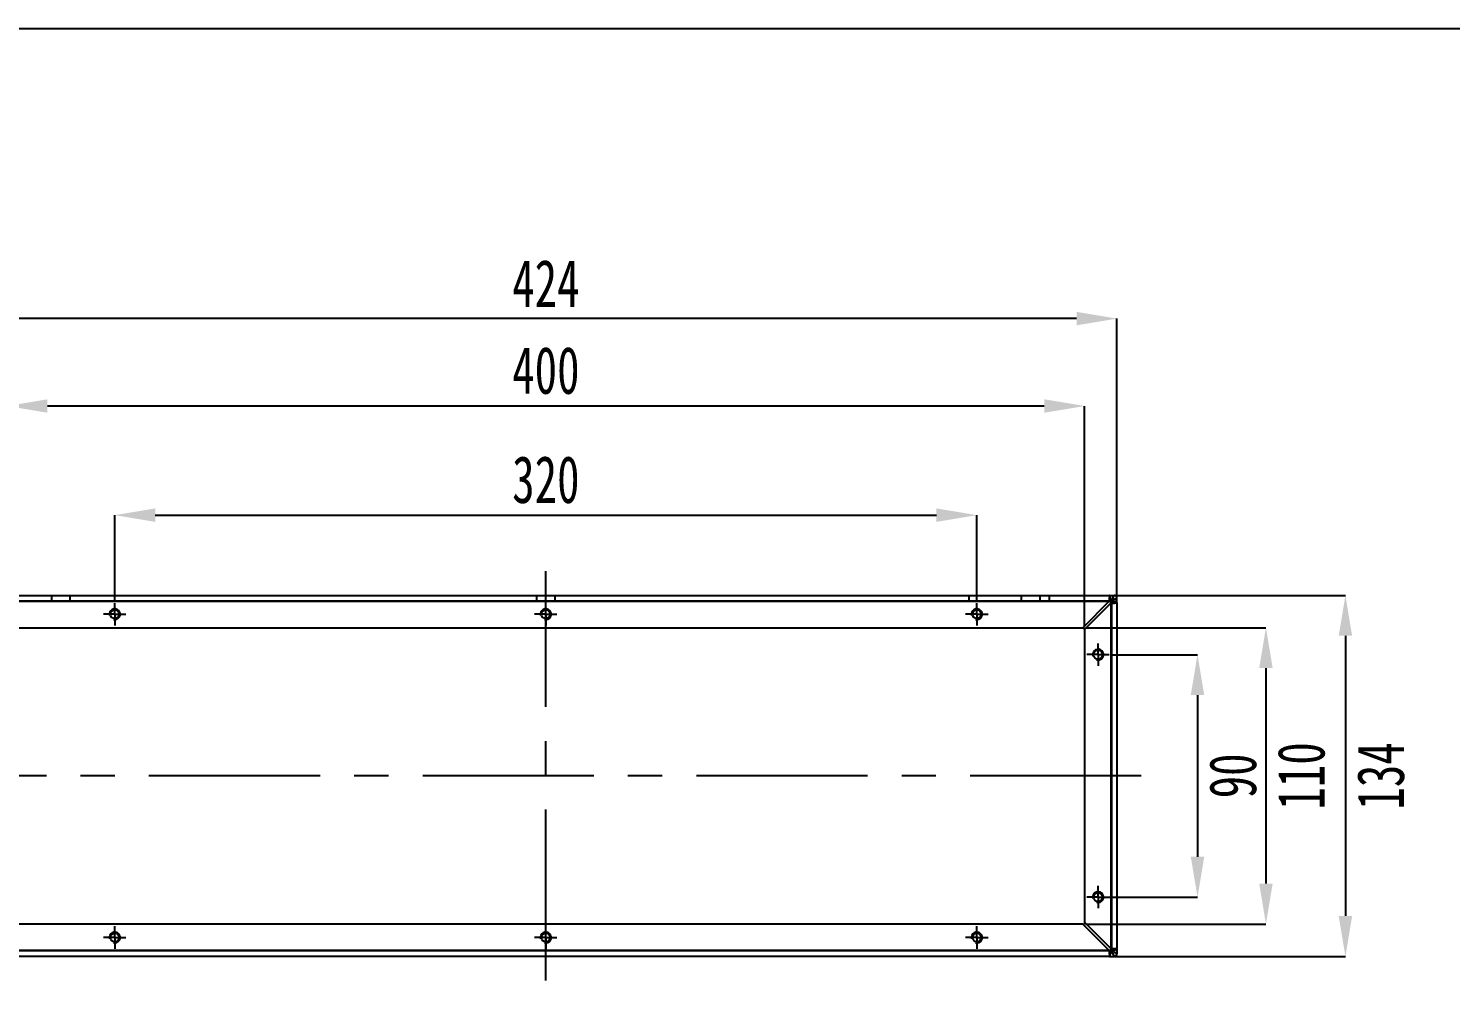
# Model space of a CAD drawing. Extents: x 315 to 565, y 50 to 191.
# Drawn here: x 369.2 to 474.8, y 118.6 to 190.7 of the extents above; entities that cross this region are included whole.
import ezdxf

# ---------------------------------------------------------------- set-up
doc = ezdxf.new("R2010")
doc.units = 0
doc.header["$PDSIZE"] = -1
doc.linetypes.add('CENTERX2', pattern=[20.32, 12.7, -2.54, 2.54, -2.54])
doc.layers.get('0').update_dxf_attribs({"linetype": 'CONTINUOUS'})
doc.layers.get('Defpoints').update_dxf_attribs({"linetype": 'CONTINUOUS'})
doc.layers.add('CENTER', color=52, linetype='CENTERX2')
doc.layers.add('SIZE', color=5, linetype='CONTINUOUS')
doc.styles.add('SLDTEXTSTYLE1', font='TXT', dxfattribs={"width": 0.7})
doc.dimstyles.new('SLDDIMSTYLE0', dxfattribs={"dimtxt": 3.5, "dimasz": 3, "dimexe": 0, "dimexo": 0.0625, "dimgap": 0.875, "dimtad": 2, "dimdec": 3, "dimlfac": 5, "dimrnd": 1e-09, "dimzin": 12, "dimdsep": 46, "dimtxsty": 'SLDTEXTSTYLE1', "dimsah": 1, "dimcen": 0.09, "dimadec": 0, "dimazin": 0, "dimtfac": 1, "dimtdec": 3, "dimtofl": 0, "dimtmove": 0, "dimatfit": 3, "dimfxl": 1, "dimtolj": 1, "dimtzin": 12, "dimarcsym": 0})

# ---------------------------------------------------------------- blocks, each defined once
blk = doc.blocks.new('_D_7')
at = {"layer": 'Defpoints', "color": 0, "transparency": 16777216}
for p in [(439.65, 154.53), (375.65, 148), (439.65, 148)]:
    blk.add_point(p, dxfattribs=at)
at = {"layer": 'SIZE', "color": 0, "lineweight": -2, "transparency": 16777216}
for p, q in [((375.65, 148.07), (375.65, 154.53)), ((378.65, 154.53), (436.65, 154.53)), ((439.65, 148.07), (439.65, 154.53))]:
    blk.add_line(p, q, dxfattribs=at)
at = {"layer": 'SIZE', "color": 0, "transparency": 16777216}
for points in [[(378.65, 155.03), (378.65, 154.03), (375.65, 154.53)], [(436.65, 155.03), (436.65, 154.03), (439.65, 154.53)]]:
    blk.add_solid(points, dxfattribs=at)
at = {"layer": 'SIZE', "color": 0, "transparency": 16777216, "insert": (407.65, 157.15), "char_height": 3.5, "attachment_point": 5, "style": 'SLDTEXTSTYLE1'}
blk.add_mtext('\\A1;320', dxfattribs=at)
blk = doc.blocks.new('_D_8')
at = {"layer": 'Defpoints', "color": 0, "transparency": 16777216}
for p in [(449.48, 144.17), (448.65, 126.17), (456.03, 126.17)]:
    blk.add_point(p, dxfattribs=at)
at = {"layer": 'SIZE', "color": 0, "lineweight": -2, "transparency": 16777216}
for p, q in [((449.54, 144.17), (456.03, 144.17)), ((456.03, 141.17), (456.03, 129.17)), ((448.71, 126.17), (456.03, 126.17))]:
    blk.add_line(p, q, dxfattribs=at)
at = {"layer": 'SIZE', "color": 0, "transparency": 16777216}
for points in [[(455.53, 141.17), (456.53, 141.17), (456.03, 144.17)], [(455.53, 129.17), (456.53, 129.17), (456.03, 126.17)]]:
    blk.add_solid(points, dxfattribs=at)
at = {"layer": 'SIZE', "color": 0, "transparency": 16777216, "insert": (458.66, 135.17), "char_height": 3.5, "attachment_point": 5, "rotation": 90, "style": 'SLDTEXTSTYLE1'}
blk.add_mtext('\\A1;90', dxfattribs=at)
blk = doc.blocks.new('_D_9')
at = {"layer": 'Defpoints', "color": 0, "transparency": 16777216}
for p in [(365.25, 169.12), (365.25, 148.37), (450.05, 148.37)]:
    blk.add_point(p, dxfattribs=at)
at = {"layer": 'SIZE', "color": 0, "lineweight": -2, "transparency": 16777216}
for p, q in [((365.25, 148.44), (365.25, 169.12)), ((447.05, 169.12), (368.25, 169.12)), ((450.05, 148.44), (450.05, 169.12))]:
    blk.add_line(p, q, dxfattribs=at)
at = {"layer": 'SIZE', "color": 0, "transparency": 16777216}
for points in [[(368.25, 169.62), (368.25, 168.62), (365.25, 169.12)], [(447.05, 169.62), (447.05, 168.62), (450.05, 169.12)]]:
    blk.add_solid(points, dxfattribs=at)
at = {"layer": 'SIZE', "color": 0, "transparency": 16777216, "insert": (407.65, 171.74), "char_height": 3.5, "attachment_point": 5, "style": 'SLDTEXTSTYLE1'}
blk.add_mtext('\\A1;424', dxfattribs=at)
blk = doc.blocks.new('_D_10')
at = {"layer": 'Defpoints', "color": 0, "transparency": 16777216}
for p in [(449.85, 148.57), (449.85, 121.77), (467.01, 121.77)]:
    blk.add_point(p, dxfattribs=at)
at = {"layer": 'SIZE', "color": 0, "lineweight": -2, "transparency": 16777216}
for p, q in [((449.91, 148.57), (467.01, 148.57)), ((467.01, 145.57), (467.01, 124.77)), ((449.91, 121.77), (467.01, 121.77))]:
    blk.add_line(p, q, dxfattribs=at)
at = {"layer": 'SIZE', "color": 0, "transparency": 16777216}
for points in [[(466.51, 145.57), (467.51, 145.57), (467.01, 148.57)], [(466.51, 124.77), (467.51, 124.77), (467.01, 121.77)]]:
    blk.add_solid(points, dxfattribs=at)
at = {"layer": 'SIZE', "color": 0, "transparency": 16777216, "insert": (469.64, 135.17), "char_height": 3.5, "attachment_point": 5, "rotation": 90, "style": 'SLDTEXTSTYLE1'}
blk.add_mtext('\\A1;134', dxfattribs=at)
blk = doc.blocks.new('_D_11')
at = {"layer": 'Defpoints', "color": 0, "transparency": 16777216}
for p in [(367.65, 162.63), (367.65, 146.17), (447.65, 146.17)]:
    blk.add_point(p, dxfattribs=at)
at = {"layer": 'SIZE', "color": 0, "lineweight": -2, "transparency": 16777216}
for p, q in [((367.65, 146.24), (367.65, 162.63)), ((444.65, 162.63), (370.65, 162.63)), ((447.65, 146.24), (447.65, 162.63))]:
    blk.add_line(p, q, dxfattribs=at)
at = {"layer": 'SIZE', "color": 0, "transparency": 16777216}
for points in [[(370.65, 163.13), (370.65, 162.13), (367.65, 162.63)], [(444.65, 163.13), (444.65, 162.13), (447.65, 162.63)]]:
    blk.add_solid(points, dxfattribs=at)
at = {"layer": 'SIZE', "color": 0, "transparency": 16777216, "insert": (407.65, 165.26), "char_height": 3.5, "attachment_point": 5, "style": 'SLDTEXTSTYLE1'}
blk.add_mtext('\\A1;400', dxfattribs=at)
blk = doc.blocks.new('_D_12')
at = {"layer": 'Defpoints', "color": 0, "transparency": 16777216}
for p in [(447.65, 146.17), (447.65, 124.17), (461.11, 124.17)]:
    blk.add_point(p, dxfattribs=at)
at = {"layer": 'SIZE', "color": 0, "lineweight": -2, "transparency": 16777216}
for p, q in [((447.71, 146.17), (461.11, 146.17)), ((461.11, 143.17), (461.11, 127.17)), ((447.71, 124.17), (461.11, 124.17))]:
    blk.add_line(p, q, dxfattribs=at)
at = {"layer": 'SIZE', "color": 0, "transparency": 16777216}
for points in [[(460.61, 143.17), (461.61, 143.17), (461.11, 146.17)], [(460.61, 127.17), (461.61, 127.17), (461.11, 124.17)]]:
    blk.add_solid(points, dxfattribs=at)
at = {"layer": 'SIZE', "color": 0, "transparency": 16777216, "insert": (463.74, 135.17), "char_height": 3.5, "attachment_point": 5, "rotation": 90, "style": 'SLDTEXTSTYLE1'}
blk.add_mtext('\\A1;110', dxfattribs=at)
blk = doc.blocks.new('SW_CENTERMARKSYMBOL_6')
at = {"layer": 'CENTER', "color": 0}
for p, q in [((-0.5, 0), (-0.83, 0)), ((0, 0), (-0.5, 0)), ((0, 0.5), (0, 0.83)), ((0, 0), (0, 0.5)), ((0, 0), (0, -0.5)), ((0, 0), (0.5, 0)), ((0.5, 0), (0.83, 0)), ((0, -0.5), (0, -0.83))]:
    blk.add_line(p, q, dxfattribs=at)
blk = doc.blocks.new('SW_CENTERMARKSYMBOL_7')
at = {"layer": 'CENTER', "color": 0}
for p, q in [((-0.5, 0), (-0.83, 0)), ((0, 0), (-0.5, 0)), ((0, 0.5), (0, 0.83)), ((0, 0), (0, 0.5)), ((0, 0), (0, -0.5)), ((0, 0), (0.5, 0)), ((0.5, 0), (0.83, 0)), ((0, -0.5), (0, -0.83))]:
    blk.add_line(p, q, dxfattribs=at)
blk = doc.blocks.new('SW_CENTERMARKSYMBOL_8')
at = {"layer": 'CENTER', "color": 0}
for p, q in [((-0.5, 0), (-0.83, 0)), ((0, 0), (-0.5, 0)), ((0, 0.5), (0, 0.83)), ((0, 0), (0, 0.5)), ((0, 0), (0, -0.5)), ((0, 0), (0.5, 0)), ((0.5, 0), (0.83, 0)), ((0, -0.5), (0, -0.83))]:
    blk.add_line(p, q, dxfattribs=at)
blk = doc.blocks.new('SW_CENTERMARKSYMBOL_9')
at = {"layer": 'CENTER', "color": 0}
for p, q in [((-0.5, 0), (-0.83, 0)), ((0, 0), (-0.5, 0)), ((0, 0.5), (0, 0.83)), ((0, 0), (0, 0.5)), ((0, 0), (0, -0.5)), ((0, 0), (0.5, 0)), ((0.5, 0), (0.83, 0)), ((0, -0.5), (0, -0.83))]:
    blk.add_line(p, q, dxfattribs=at)
blk = doc.blocks.new('SW_CENTERMARKSYMBOL_10')
at = {"layer": 'CENTER', "color": 0}
for p, q in [((-0.5, 0), (-0.83, 0)), ((0, 0), (-0.5, 0)), ((0, 0.5), (0, 0.83)), ((0, 0), (0, 0.5)), ((0, 0), (0, -0.5)), ((0, 0), (0.5, 0)), ((0.5, 0), (0.83, 0)), ((0, -0.5), (0, -0.83))]:
    blk.add_line(p, q, dxfattribs=at)
blk = doc.blocks.new('SW_CENTERMARKSYMBOL_11')
at = {"layer": 'CENTER', "color": 0}
for p, q in [((-0.5, 0), (-0.83, 0)), ((0, 0), (-0.5, 0)), ((0, 0.5), (0, 0.83)), ((0, 0), (0, 0.5)), ((0, 0), (0, -0.5)), ((0, 0), (0.5, 0)), ((0.5, 0), (0.83, 0)), ((0, -0.5), (0, -0.83))]:
    blk.add_line(p, q, dxfattribs=at)
blk = doc.blocks.new('SW_CENTERMARKSYMBOL_12')
at = {"layer": 'CENTER', "color": 0}
for p, q in [((-0.5, 0), (-0.83, 0)), ((0, 0), (-0.5, 0)), ((0, 0.5), (0, 0.83)), ((0, 0), (0, 0.5)), ((0, 0), (0, -0.5)), ((0, 0), (0.5, 0)), ((0.5, 0), (0.83, 0)), ((0, -0.5), (0, -0.83))]:
    blk.add_line(p, q, dxfattribs=at)
blk = doc.blocks.new('SW_CENTERMARKSYMBOL_13')
at = {"layer": 'CENTER', "color": 0}
for p, q in [((-0.5, 0), (-0.83, 0)), ((0, 0), (-0.5, 0)), ((0, 0.5), (0, 0.83)), ((0, 0), (0, 0.5)), ((0, 0), (0, -0.5)), ((0, 0), (0.5, 0)), ((0.5, 0), (0.83, 0)), ((0, -0.5), (0, -0.83))]:
    blk.add_line(p, q, dxfattribs=at)

msp = doc.modelspace()

# ---------------------------------------------------------------- linework, layer by layer
at = {"color": 7, "linetype": 'Continuous'}
for p, q in [((365.68546917, 148.13271112), (449.60546917, 148.13271112)), ((365.78689053, 148.57271112), (449.50404781, 148.57271112)), ((365.78689053, 148.17271112), (449.50404781, 148.17271112)), ((365.82689053, 148.13271112), (449.46404781, 148.13271112)), ((370.94546917, 148.57271112), (370.94546917, 148.17271112)), ((370.94786002, 148.57271112), (372.34307831, 148.57271112)), ((370.94786002, 148.17271112), (372.34307831, 148.17271112)), ((372.34546917, 148.17271112), (372.34546917, 148.57271112)), ((406.94546917, 148.57271112), (406.94546917, 148.17271112)), ((406.94786002, 148.57271112), (408.34307831, 148.57271112)), ((406.94786002, 148.17271112), (408.34307831, 148.17271112)), ((408.34546917, 148.17271112), (408.34546917, 148.57271112)), ((439.04546917, 148.57271112), (439.04546917, 148.17271112)), ((439.04767063, 148.57271112), (445.04326771, 148.57271112)), ((439.04767063, 148.17271112), (445.04326771, 148.17271112)), ((442.94546917, 148.57271112), (442.94546917, 148.17271112)), ((442.94786002, 148.57271112), (444.34307831, 148.57271112)), ((442.94786002, 148.17271112), (444.34307831, 148.17271112)), ((444.34546917, 148.17271112), (444.34546917, 148.57271112)), ((445.04546917, 148.17271112), (445.04546917, 148.57271112)), ((449.46404781, 148.13271112), (447.50404781, 146.17271112)), ((447.64546917, 146.03128976), (449.60546917, 147.99128976)), ((449.46404781, 148.13271112), (449.60546917, 148.13271112)), ((449.50404781, 148.57271112), (449.84546917, 148.57271112)), ((449.50404781, 148.17271112), (449.64546917, 148.17271112)), ((449.60546917, 148.13271112), (449.60546917, 122.21271112)), ((449.60546917, 147.99128976), (449.60546917, 148.13271112)), ((449.60546917, 147.99128976), (449.60546917, 122.35413247)), ((449.64546917, 148.03128976), (449.64546917, 148.17271112)), ((449.64546917, 148.03128976), (449.64546917, 122.31413247)), ((450.04546917, 148.03128976), (450.04546917, 148.37271112)), ((450.04546917, 148.03128976), (450.04546917, 122.31413247)), ((367.78689053, 146.17271112), (447.50404781, 146.17271112)), ((447.50404781, 146.17271112), (447.64546917, 146.17271112)), ((447.64546917, 146.03128976), (447.64546917, 146.17271112)), ((447.64546917, 146.03128976), (447.64546917, 124.31413247)), ((447.50404781, 124.17271112), (367.78689053, 124.17271112)), ((447.50404781, 124.17271112), (449.46404781, 122.21271112)), ((447.50404781, 124.17271112), (447.64546917, 124.17271112)), ((449.60546917, 122.35413247), (447.64546917, 124.31413247)), ((447.64546917, 124.31413247), (447.64546917, 124.17271112)), ((449.60546917, 122.21271112), (365.68546917, 122.21271112)), ((449.50404781, 122.17271112), (365.78689053, 122.17271112)), ((449.50404781, 121.77271112), (365.78689053, 121.77271112)), ((449.46404781, 122.21271112), (365.82689053, 122.21271112)), ((449.46404781, 122.21271112), (449.60546917, 122.21271112)), ((449.50404781, 122.17271112), (449.64546917, 122.17271112)), ((449.50404781, 121.77271112), (449.84546917, 121.77271112)), ((449.60546917, 122.35413247), (449.60546917, 122.21271112)), ((449.64546917, 122.31413247), (449.64546917, 122.17271112)), ((450.04546917, 122.31413247), (450.04546917, 121.97271112))]:
    msp.add_line(p, q, dxfattribs=at)
msp.add_lwpolyline([(314.63099526, 190.66092236), (565.27785254, 190.66092236), (565.27785254, 50.02356472), (314.63099526, 50.02356472)], close=True)
for centre in [(375.64546917, 147.17271112), (375.64546917, 147.17271112), (407.64546917, 147.17271112), (407.64546917, 147.17271112), (439.64546917, 147.17271112), (439.64546917, 147.17271112), (448.64546917, 144.17271112), (448.64546917, 144.17271112), (448.64546917, 126.17271112), (448.64546917, 126.17271112), (375.64546917, 123.17271112), (375.64546917, 123.17271112), (407.64546917, 123.17271112), (407.64546917, 123.17271112), (439.64546917, 123.17271112), (439.64546917, 123.17271112)]:
    msp.add_circle(centre, 0.33, dxfattribs=at)
for centre, radius, start, end in [((449.84546917, 148.37271112), 0.2, 0, 90), ((449.84546917, 148.37271112), 0.2, 0, 90), ((375.64546917, 147.17271112), 0.4, 255, 195), ((407.64546917, 147.17271112), 0.4, 255, 195), ((439.64546917, 147.17271112), 0.4, 255, 195), ((448.64546917, 144.17271112), 0.4, 255, 195), ((448.64546917, 126.17271112), 0.4, 255, 195), ((375.64546917, 123.17271112), 0.4, 255, 195), ((407.64546917, 123.17271112), 0.4, 255, 195), ((439.64546917, 123.17271112), 0.4, 255, 195), ((449.84546917, 121.97271112), 0.2, 270, 0), ((449.84546917, 121.97271112), 0.2, 270, 0)]:
    msp.add_arc(centre, radius, start, end, dxfattribs=at)
for points in [[(449.47404781, 148.30109183), (449.47071448, 148.24788019), (449.46738115, 148.19030698), (449.46404781, 148.13271112)], [(449.469048, 148.14051502), (449.46738127, 148.13794724), (449.46571454, 148.13532921), (449.46404781, 148.13271112)], [(449.47404781, 148.14801845), (449.47238121, 148.14559983), (449.47071461, 148.14308261), (449.469048, 148.14051502)], [(449.48404781, 148.4438381), (449.48071448, 148.40311167), (449.47738115, 148.35430347), (449.47404781, 148.30109183)], [(449.47904835, 148.15493462), (449.4773815, 148.15275764), (449.47571466, 148.15043742), (449.47404781, 148.14801845)], [(449.48404781, 148.16099539), (449.48238132, 148.15914438), (449.48071484, 148.15711114), (449.47904835, 148.15493462)], [(449.49404781, 148.53921811), (449.49071448, 148.51717713), (449.48738115, 148.48456453), (449.48404781, 148.4438381)], [(449.48904845, 148.16597045), (449.48738157, 148.16451584), (449.48571469, 148.16284682), (449.48404781, 148.16099539)], [(449.49404781, 148.1696663), (449.49238136, 148.16866456), (449.4907149, 148.16742469), (449.48904845, 148.16597045)], [(449.50404781, 148.57271112), (449.50071448, 148.57271112), (449.49738115, 148.56125909), (449.49404781, 148.53921811)], [(449.49904787, 148.17194254), (449.49738118, 148.1714318), (449.4957145, 148.17066817), (449.49404781, 148.1696663)], [(449.50404781, 148.17271112), (449.50238116, 148.17271112), (449.50071452, 148.17245328), (449.49904787, 148.17194254)], [(449.52940315, 148.53921811), (449.52095137, 148.56125909), (449.51249959, 148.57271112), (449.50404781, 148.57271112)], [(449.51672426, 148.17194268), (449.51249878, 148.17245332), (449.5082733, 148.17271112), (449.50404781, 148.17271112)], [(449.52785463, 148.17002275), (449.52414451, 148.17085116), (449.52043438, 148.17149431), (449.51672426, 148.17194268)], [(449.52940315, 148.1696663), (449.52888698, 148.16978867), (449.5283708, 148.1699075), (449.52785463, 148.17002275)], [(449.55475849, 148.4438381), (449.54630671, 148.48456453), (449.53785493, 148.51717713), (449.52940315, 148.53921811)], [(449.55631511, 148.16030534), (449.54734446, 148.16432863), (449.53837381, 148.16753956), (449.52940315, 148.1696663)], [(449.58011383, 148.30109183), (449.57166205, 148.35430347), (449.56321027, 148.40311167), (449.55475849, 148.4438381)], [(449.56743512, 148.15493446), (449.56372845, 148.15684377), (449.56002178, 148.15864292), (449.55631511, 148.16030534)], [(449.58011383, 148.14801845), (449.57588759, 148.15043736), (449.57166136, 148.15275752), (449.56743512, 148.15493446)], [(449.60546917, 148.13271112), (449.59701739, 148.19030698), (449.58856561, 148.24788019), (449.58011383, 148.30109183)], [(449.60546917, 148.13271112), (449.59701739, 148.1379471), (449.58856561, 148.14318103), (449.58011383, 148.14801845)], [(449.77384988, 148.10735578), (449.72063824, 148.11580756), (449.66306504, 148.12425934), (449.60546917, 148.13271112)], [(449.61327282, 148.12003338), (449.61070512, 148.1242593), (449.60808718, 148.12848521), (449.60546917, 148.13271112)], [(449.60546917, 147.99128976), (449.66306504, 147.99462309), (449.72063824, 147.99795643), (449.77384988, 148.00128976)], [(449.60546917, 147.99128976), (449.60808696, 147.99295629), (449.61070468, 147.99462283), (449.61327217, 147.99628936)], [(449.61327217, 147.99628936), (449.61584007, 147.99795616), (449.6183576, 147.99962296), (449.62077651, 148.00128976)], [(449.62034779, 148.10810304), (449.6180609, 148.11207982), (449.61568915, 148.1160566), (449.61327282, 148.12003338)], [(449.6344138, 148.08047482), (449.63047595, 148.08968422), (449.62564376, 148.09889363), (449.62034779, 148.10810304)], [(449.62077651, 148.00128976), (449.62319491, 148.00295622), (449.62551461, 148.00462267), (449.62769115, 148.00628913)], [(449.62769115, 148.00628913), (449.62986825, 148.00795601), (449.63190201, 148.00962288), (449.63375344, 148.01128976)], [(449.63375344, 148.01128976), (449.63560444, 148.01295625), (449.63727312, 148.01462274), (449.63872749, 148.01628923)], [(449.63872771, 148.06932347), (449.63744832, 148.07304058), (449.6360032, 148.0767577), (449.6344138, 148.08047482)], [(449.63872749, 148.01628923), (449.64018217, 148.01795607), (449.64142238, 148.01962292), (449.64242435, 148.02128976)], [(449.64242435, 148.0566451), (449.64142243, 148.06087122), (449.6401823, 148.06509734), (449.63872771, 148.06932347)], [(449.64546917, 148.03128976), (449.64546917, 148.03974154), (449.64442808, 148.04819332), (449.64242435, 148.0566451)], [(449.64242435, 148.02128976), (449.64342622, 148.02295644), (449.64418985, 148.02462313), (449.6447006, 148.02628981)], [(449.6447006, 148.02628981), (449.64521133, 148.02795646), (449.64546917, 148.02962311), (449.64546917, 148.03128976)], [(449.91659615, 148.08200044), (449.87586973, 148.09045222), (449.82706152, 148.098904), (449.77384988, 148.10735578)], [(449.77384988, 148.00128976), (449.82706152, 148.00462309), (449.87586973, 148.00795643), (449.91659615, 148.01128976)], [(450.01197616, 148.0566451), (449.98993518, 148.06509688), (449.95732258, 148.07354866), (449.91659615, 148.08200044)], [(449.91659615, 148.01128976), (449.95732258, 148.01462309), (449.98993518, 148.01795643), (450.01197616, 148.02128976)], [(450.04546917, 148.03128976), (450.04546917, 148.03974154), (450.03401715, 148.04819332), (450.01197616, 148.0566451)], [(450.01197616, 148.02128976), (450.03401715, 148.02462309), (450.04546917, 148.02795643), (450.04546917, 148.03128976)], [(449.46404781, 122.21271112), (449.46738115, 122.15511525), (449.47071448, 122.09754205), (449.47404781, 122.04433041)], [(449.46404781, 122.21271112), (449.46571435, 122.21009333), (449.46738088, 122.20747561), (449.46904742, 122.20490811)], [(449.46904742, 122.20490811), (449.47071422, 122.20234021), (449.47238102, 122.19982268), (449.47404781, 122.19740378)], [(449.47404781, 122.19740378), (449.47571427, 122.19498537), (449.47738073, 122.19266568), (449.47904718, 122.19048913)], [(449.47404781, 122.04433041), (449.47738115, 121.99111876), (449.48071448, 121.94231056), (449.48404781, 121.90158413)], [(449.47904718, 122.19048913), (449.48071406, 122.18831204), (449.48238094, 122.18627828), (449.48404781, 122.18442684)], [(449.48404781, 122.18442684), (449.4857143, 122.18257584), (449.48738079, 122.18090717), (449.48904728, 122.1794528)], [(449.48404781, 121.90158413), (449.48738115, 121.86085771), (449.49071448, 121.82824511), (449.49404781, 121.80620412)], [(449.48904728, 122.1794528), (449.49071412, 122.17799812), (449.49238097, 122.1767579), (449.49404781, 122.17575593)], [(449.49404781, 122.17575593), (449.4957145, 122.17475406), (449.49738118, 122.17399043), (449.49904787, 122.17347969)], [(449.49404781, 121.80620412), (449.49738115, 121.78416314), (449.50071448, 121.77271112), (449.50404781, 121.77271112)], [(449.49904787, 122.17347969), (449.50071451, 122.17296895), (449.50238116, 122.17271112), (449.50404781, 122.17271112)], [(449.50404781, 122.17271112), (449.51249959, 122.17271112), (449.52095137, 122.17375221), (449.52940315, 122.17575593)], [(449.50404781, 121.77271112), (449.51249959, 121.77271112), (449.52095137, 121.78416314), (449.52940315, 121.80620412)], [(449.52940315, 122.17575593), (449.53362928, 122.17675785), (449.5378554, 122.17799799), (449.54208152, 122.17945257)], [(449.52940315, 121.80620412), (449.53785493, 121.82824511), (449.54630671, 121.86085771), (449.55475849, 121.90158413)], [(449.54208152, 122.17945257), (449.54579864, 122.18073196), (449.54951575, 122.18217708), (449.55323287, 122.18376649)], [(449.55323287, 122.18376649), (449.56244228, 122.18770433), (449.57165169, 122.19253652), (449.58086109, 122.19783249)], [(449.55475849, 121.90158413), (449.56321027, 121.94231056), (449.57166205, 121.99111876), (449.58011383, 122.04433041)], [(449.58011383, 122.04433041), (449.58856561, 122.09754205), (449.59701739, 122.15511525), (449.60546917, 122.21271112)], [(449.58086109, 122.19783249), (449.58483788, 122.20011939), (449.58881466, 122.20249114), (449.59279144, 122.20490747)], [(449.59279144, 122.20490747), (449.59701735, 122.20747517), (449.60124326, 122.21009311), (449.60546917, 122.21271112)], [(449.77384988, 122.34413247), (449.72063824, 122.34746581), (449.66306504, 122.35079914), (449.60546917, 122.35413247)], [(449.61327308, 122.34913228), (449.61070529, 122.35079901), (449.60808726, 122.35246574), (449.60546917, 122.35413247)], [(449.60546917, 122.21271112), (449.66306504, 122.2211629), (449.72063824, 122.22961468), (449.77384988, 122.23806646)], [(449.60546917, 122.21271112), (449.61070516, 122.2211629), (449.61593909, 122.22961468), (449.62077651, 122.23806646)], [(449.62077651, 122.34413247), (449.61835789, 122.34579908), (449.61584066, 122.34746568), (449.61327308, 122.34913228)], [(449.62769268, 122.33913194), (449.62551569, 122.34079878), (449.62319548, 122.34246563), (449.62077651, 122.34413247)], [(449.62077651, 122.23806646), (449.62319542, 122.24229269), (449.62551558, 122.24651893), (449.62769252, 122.25074517)], [(449.62769252, 122.25074517), (449.62960182, 122.25445184), (449.63140097, 122.25815851), (449.63306339, 122.26186517)], [(449.63375344, 122.33413247), (449.63190244, 122.33579896), (449.6298692, 122.33746545), (449.62769268, 122.33913194)], [(449.63306339, 122.26186517), (449.63708668, 122.27083583), (449.64029761, 122.27980648), (449.64242435, 122.28877713)], [(449.63872851, 122.32913184), (449.6372739, 122.33079872), (449.63560488, 122.3324656), (449.63375344, 122.33413247)], [(449.64242435, 122.32413247), (449.64142261, 122.32579893), (449.64018275, 122.32746538), (449.63872851, 122.32913184)], [(449.6447006, 122.31913242), (449.64418985, 122.3207991), (449.64342622, 122.32246579), (449.64242435, 122.32413247)], [(449.64242435, 122.28877713), (449.64254672, 122.28929331), (449.64266555, 122.28980948), (449.64278081, 122.29032566)], [(449.64278081, 122.29032566), (449.64360922, 122.29403578), (449.64425236, 122.2977459), (449.64470073, 122.30145603)], [(449.64546917, 122.31413247), (449.64546917, 122.31579912), (449.64521133, 122.31746577), (449.6447006, 122.31913242)], [(449.64470073, 122.30145603), (449.64521138, 122.30568151), (449.64546917, 122.30990699), (449.64546917, 122.31413247)], [(449.91659615, 122.33413247), (449.87586973, 122.33746581), (449.82706152, 122.34079914), (449.77384988, 122.34413247)], [(449.77384988, 122.23806646), (449.82706152, 122.24651823), (449.87586973, 122.25497001), (449.91659615, 122.26342179)], [(450.01197616, 122.32413247), (449.98993518, 122.32746581), (449.95732258, 122.33079914), (449.91659615, 122.33413247)], [(449.91659615, 122.26342179), (449.95732258, 122.27187357), (449.98993518, 122.28032535), (450.01197616, 122.28877713)], [(450.04546917, 122.31413247), (450.04546917, 122.31746581), (450.03401715, 122.32079914), (450.01197616, 122.32413247)], [(450.01197616, 122.28877713), (450.03401715, 122.29722891), (450.04546917, 122.30568069), (450.04546917, 122.31413247)]]:
    msp.add_open_spline(points, degree=3, dxfattribs=at)
for points, knots in [([(449.84546917, 148.57271112), (449.84546894, 148.57271112), (449.84367301, 148.56941329), (449.83661462, 148.55654035), (449.83150911, 148.54716587), (449.81838041, 148.52292753), (449.8101266, 148.50789136), (449.79134998, 148.47363592), (449.78102693, 148.45460885), (449.75852406, 148.41310675), (449.74612451, 148.39052744), (449.72001987, 148.34290639), (449.70658437, 148.31820387), (449.66511375, 148.24160298), (449.63479017, 148.18702304), (449.60546917, 148.13271112)], [0, 0, 0, 0, 0.125, 0.125, 0.25, 0.25, 0.375, 0.375, 0.5, 0.5, 0.625, 0.625, 0.75, 0.75, 1, 1, 1, 1]), ([(449.60546917, 148.13271112), (449.63493647, 148.18729404), (449.66433057, 148.24017325), (449.72017863, 148.34329742), (449.74691347, 148.39170298), (449.79203744, 148.47490601), (449.81175971, 148.51070553), (449.83806173, 148.5592622), (449.84546871, 148.57271112), (449.84546917, 148.57271112)], [0, 0, 0, 0, 0.25, 0.25, 0.5, 0.5, 0.75, 0.75, 1, 1, 1, 1]), ([(450.04546917, 148.37271112), (450.04546917, 148.37271089), (450.04217134, 148.37091496), (450.0292984, 148.36385656), (450.01992393, 148.35875105), (449.99568558, 148.34562235), (449.98064942, 148.33736855), (449.94639397, 148.31859193), (449.9273669, 148.30826888), (449.88586481, 148.28576601), (449.86328549, 148.27336645), (449.81566444, 148.24726182), (449.79096193, 148.23382632), (449.71436103, 148.19235569), (449.6597811, 148.16203212), (449.60546917, 148.13271112)], [0, 0, 0, 0, 0.125, 0.125, 0.25, 0.25, 0.375, 0.375, 0.5, 0.5, 0.625, 0.625, 0.75, 0.75, 1, 1, 1, 1]), ([(449.60546917, 148.13271112), (449.66005209, 148.16217842), (449.7129313, 148.19157252), (449.81605547, 148.24742058), (449.86446104, 148.27415541), (449.94766406, 148.31927939), (449.98346358, 148.33900166), (450.03202026, 148.36530368), (450.04546917, 148.37271065), (450.04546917, 148.37271112)], [0, 0, 0, 0, 0.25, 0.25, 0.5, 0.5, 0.75, 0.75, 1, 1, 1, 1]), ([(449.64546917, 148.17271112), (449.64546917, 148.17271112), (449.63905206, 148.16629401), (449.62354989, 148.15079184), (449.61443307, 148.14167501), (449.60546917, 148.13271112)], [0, 0, 0, 0, 0.5, 0.5, 1, 1, 1, 1]), ([(449.64546917, 148.17271112), (449.64546917, 148.17271112), (449.63905206, 148.16629401), (449.62354989, 148.15079184), (449.61443307, 148.14167501), (449.60546917, 148.13271112)], [0, 0, 0, 0, 0.5, 0.5, 1, 1, 1, 1]), ([(449.64546917, 122.17271112), (449.64546917, 122.17271112), (449.63905246, 122.17912783), (449.6235509, 122.19462939), (449.6144328, 122.20374749), (449.60546917, 122.21271112)], [0, 0, 0, 0, 0.5, 0.5, 1, 1, 1, 1]), ([(449.64546917, 122.17271112), (449.64546917, 122.17271112), (449.63905206, 122.17912822), (449.62354989, 122.19463039), (449.61443307, 122.20374722), (449.60546917, 122.21271112)], [0, 0, 0, 0, 0.5, 0.5, 1, 1, 1, 1]), ([(449.60546917, 122.21271112), (449.63493647, 122.1581282), (449.66433057, 122.10524898), (449.72017863, 122.00212481), (449.74691347, 121.95371925), (449.79203744, 121.87051622), (449.81175971, 121.8347167), (449.83806173, 121.78616003), (449.84546871, 121.77271112), (449.84546917, 121.77271112)], [0, 0, 0, 0, 0.25, 0.25, 0.5, 0.5, 0.75, 0.75, 1, 1, 1, 1]), ([(449.84546917, 121.77271112), (449.84546894, 121.77271112), (449.84367301, 121.77600895), (449.83661462, 121.78888189), (449.83150911, 121.79825636), (449.81838041, 121.82249471), (449.8101266, 121.83753087), (449.79134998, 121.87178631), (449.78102693, 121.89081338), (449.75852406, 121.93231548), (449.74612451, 121.95489479), (449.72001987, 122.00251584), (449.70658437, 122.02721836), (449.66511375, 122.10381926), (449.63479017, 122.15839919), (449.60546917, 122.21271112)], [0, 0, 0, 0, 0.125, 0.125, 0.25, 0.25, 0.375, 0.375, 0.5, 0.5, 0.625, 0.625, 0.75, 0.75, 1, 1, 1, 1]), ([(450.04546917, 121.97271112), (450.04546917, 121.97271135), (450.04217134, 121.97450727), (450.0292984, 121.98156567), (450.01992393, 121.98667118), (449.99568558, 121.99979988), (449.98064942, 122.00805368), (449.94639397, 122.02683031), (449.9273669, 122.03715336), (449.88586481, 122.05965622), (449.86328549, 122.07205578), (449.81566444, 122.09816041), (449.79096193, 122.11159592), (449.71436103, 122.15306654), (449.6597811, 122.18339012), (449.60546917, 122.21271112)], [0, 0, 0, 0, 0.125, 0.125, 0.25, 0.25, 0.375, 0.375, 0.5, 0.5, 0.625, 0.625, 0.75, 0.75, 1, 1, 1, 1]), ([(449.60546917, 122.21271112), (449.66005209, 122.18324382), (449.7129313, 122.15384971), (449.81605547, 122.09800166), (449.86446104, 122.07126682), (449.94766406, 122.02614284), (449.98346358, 122.00642057), (450.03202026, 121.98011855), (450.04546917, 121.97271158), (450.04546917, 121.97271112)], [0, 0, 0, 0, 0.25, 0.25, 0.5, 0.5, 0.75, 0.75, 1, 1, 1, 1])]:
    msp.add_open_spline(points, degree=3, knots=knots, dxfattribs=at)
at = {"layer": 'CENTER', "linetype": 'CENTERX2'}
for p, q in [((407.64546917, 119.97271112), (407.64546917, 150.37271112)), ((451.84546917, 135.17271112), (363.44546917, 135.17271112))]:
    msp.add_line(p, q, dxfattribs=at)

# ---------------------------------------------------------------- block references
at = {"layer": 'CENTER'}
for name, p in [('SW_CENTERMARKSYMBOL_12', (375.64546917, 147.17271112)), ('SW_CENTERMARKSYMBOL_13', (407.64546917, 147.17271112)), ('SW_CENTERMARKSYMBOL_11', (439.64546917, 147.17271112)), ('SW_CENTERMARKSYMBOL_10', (448.64546917, 144.17271112)), ('SW_CENTERMARKSYMBOL_9', (448.64546917, 126.17271112)), ('SW_CENTERMARKSYMBOL_6', (375.64546917, 123.17271112)), ('SW_CENTERMARKSYMBOL_7', (407.64546917, 123.17271112)), ('SW_CENTERMARKSYMBOL_8', (439.64546917, 123.17271112))]:
    msp.add_blockref(name, p, dxfattribs=at)

# ---------------------------------------------------------------- dimensions: what is measured, and where the dimension line sits
at = {"layer": 'SIZE'}
for base, p1, p2, picture, middle in [((365.24546917, 169.11941858), (450.04546917, 148.37271112), (365.24546917, 148.37271112), '_D_9', (407.64546917, 169.11941858)), ((367.64546917, 162.6349146), (447.64546917, 146.17271112), (367.64546917, 146.17271112), '_D_11', (407.64546917, 162.6349146)), ((439.64546917, 154.5263849), (375.64546917, 148.00271112), (439.64546917, 148.00271112), '_D_7', (407.64546917, 154.5263849))]:
    dim = msp.add_linear_dim(base=base, p1=p1, p2=p2, dimstyle='SLDDIMSTYLE0', dxfattribs=at)
    dim.commit()
    dim.dimension.update_dxf_attribs({"geometry": picture, "text_midpoint": middle, "dimtype": 160})
for base, p1, p2, picture, middle in [((467.01119153, 121.77271112), (449.84546917, 148.57271112), (449.84546917, 121.77271112), '_D_10', (467.01119153, 135.17271112)), ((461.11406662, 124.17271112), (447.64546917, 146.17271112), (447.64546917, 124.17271112), '_D_12', (461.11406662, 135.17271112)), ((456.03041363, 126.17271112), (449.47546917, 144.17271112), (448.64546917, 126.17271112), '_D_8', (456.03041363, 135.17271112))]:
    dim = msp.add_linear_dim(base=base, p1=p1, p2=p2, angle=90, dimstyle='SLDDIMSTYLE0', dxfattribs=at)
    dim.commit()
    dim.dimension.update_dxf_attribs({"geometry": picture, "text_midpoint": middle, "dimtype": 160})

doc.saveas('drawing.dxf')
